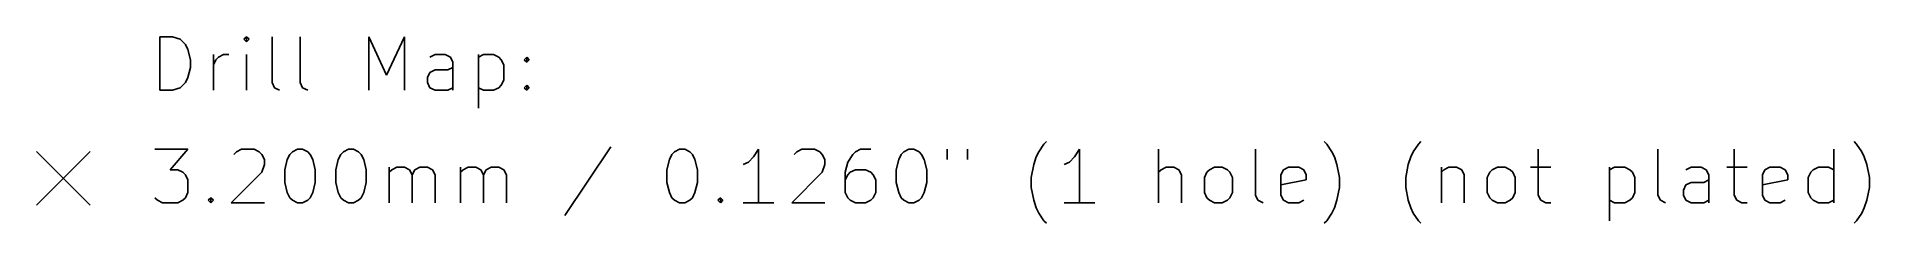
# Model space of a CAD drawing. Extents: x -2 to 147, y -67 to -1.
# Drawn here: x -2 to 66.5, y -8.1 to -1.1 of the extents above; entities outside this region: 2.
import ezdxf

# ---------------------------------------------------------------- set-up
doc = ezdxf.new("R2010")
doc.units = 0
doc.layers.add('BLACK', color=7, linetype='CONTINUOUS')

msp = doc.modelspace()

# ---------------------------------------------------------------- linework, layer by layer
at = {"layer": 'BLACK', "linetype": 'CONTINUOUS'}
for p, q in [((2.607768, -3.114838), (2.607768, -1.114838)), ((2.607768, -1.114838), (3.083958, -1.114838)), ((3.083958, -1.114838), (3.369673, -1.210076)), ((3.369673, -1.210076), (3.560149, -1.400552)), ((5.845863, -1.114838), (5.750625, -1.210076)), ((5.750625, -1.210076), (5.845863, -1.305314)), ((5.941101, -1.210076), (5.845863, -1.114838)), ((5.845863, -1.114838), (5.845863, -1.305314)), ((5.845863, -1.305314), (5.941101, -1.210076)), ((6.798244, -2.829123), (6.798244, -1.114838)), ((7.845863, -2.829123), (7.845863, -1.114838)), ((10.417292, -3.114838), (10.417292, -1.114838)), ((10.417292, -1.114838), (11.083959, -2.543409)), ((11.083959, -2.543409), (11.750625, -1.114838)), ((11.750625, -1.114838), (11.750625, -3.114838)), ((3.560149, -1.400552), (3.655387, -1.591028)), ((3.655387, -1.591028), (3.750625, -1.97198)), ((3.750625, -1.97198), (3.750625, -2.257695)), ((4.607768, -3.114838), (4.607768, -1.781504)), ((4.607768, -2.162457), (4.703006, -1.97198)), ((4.703006, -1.97198), (4.798244, -1.876742)), ((4.798244, -1.876742), (4.98872, -1.781504)), ((4.98872, -1.781504), (5.179197, -1.781504)), ((5.845863, -3.114838), (5.845863, -1.781504)), ((12.893482, -1.781504), (12.703006, -1.876742)), ((13.274435, -1.781504), (12.893482, -1.781504)), ((13.464911, -1.876742), (13.274435, -1.781504)), ((13.560149, -2.067219), (13.464911, -1.876742)), ((14.51253, -1.781504), (14.51253, -3.781504)), ((14.51253, -1.876742), (14.703006, -1.781504)), ((14.703006, -1.781504), (15.083959, -1.781504)), ((15.083959, -1.781504), (15.274435, -1.876742)), ((15.274435, -1.876742), (15.369673, -1.97198)), ((15.369673, -1.97198), (15.464911, -2.162457)), ((16.226816, -1.97198), (16.322054, -1.876742)), ((16.322054, -2.067219), (16.226816, -1.97198)), ((16.322054, -1.876742), (16.417292, -1.97198)), ((16.322054, -1.876742), (16.322054, -2.067219)), ((16.417292, -1.97198), (16.322054, -2.067219)), ((3.655387, -2.638647), (3.560149, -2.829123)), ((3.750625, -2.257695), (3.655387, -2.638647)), ((12.607768, -2.638647), (12.703006, -2.448171)), ((12.607768, -2.829123), (12.607768, -2.638647)), ((12.703006, -2.448171), (12.893482, -2.352933)), ((12.893482, -2.352933), (13.369673, -2.352933)), ((13.369673, -2.352933), (13.560149, -2.257695)), ((13.560149, -3.114838), (13.560149, -2.067219)), ((15.464911, -2.733885), (15.369673, -2.924361)), ((15.464911, -2.162457), (15.464911, -2.733885)), ((3.083958, -3.114838), (2.607768, -3.114838)), ((3.369673, -3.0196), (3.083958, -3.114838)), ((3.560149, -2.829123), (3.369673, -3.0196)), ((6.893482, -3.0196), (6.798244, -2.829123)), ((7.083958, -3.114838), (6.893482, -3.0196)), ((7.941101, -3.0196), (7.845863, -2.829123)), ((8.131577, -3.114838), (7.941101, -3.0196)), ((12.703006, -3.0196), (12.607768, -2.829123)), ((12.893482, -3.114838), (12.703006, -3.0196)), ((13.369673, -3.114838), (12.893482, -3.114838)), ((13.560149, -3.0196), (13.369673, -3.114838)), ((14.703006, -3.114838), (14.51253, -3.0196)), ((15.083959, -3.114838), (14.703006, -3.114838)), ((15.274435, -3.0196), (15.083959, -3.114838)), ((15.369673, -2.924361), (15.274435, -3.0196)), ((16.226816, -3.0196), (16.322054, -2.924361)), ((16.322054, -3.114838), (16.226816, -3.0196)), ((16.322054, -2.924361), (16.417292, -3.0196)), ((16.322054, -2.924361), (16.322054, -3.114838)), ((16.417292, -3.0196), (16.322054, -3.114838)), ((-2, -5.4), (0, -7.4)), ((0, -5.4), (-2, -7.4)), ((2.417292, -5.314838), (3.655387, -5.314838)), ((3.655387, -5.314838), (2.98872, -6.076742)), ((5.369673, -5.505314), (5.464911, -5.410076)), ((5.464911, -5.410076), (5.655387, -5.314838)), ((5.655387, -5.314838), (6.131578, -5.314838)), ((6.131578, -5.314838), (6.322054, -5.410076)), ((6.322054, -5.410076), (6.417292, -5.505314)), ((7.464911, -5.505314), (7.560149, -5.410076)), ((7.560149, -5.410076), (7.750625, -5.314838)), ((7.750625, -5.314838), (7.941102, -5.314838)), ((7.941102, -5.314838), (8.131578, -5.410076)), ((8.131578, -5.410076), (8.226816, -5.505314)), ((9.369673, -5.505314), (9.464911, -5.410076)), ((9.464911, -5.410076), (9.655387, -5.314838)), ((9.655387, -5.314838), (9.845864, -5.314838)), ((9.845864, -5.314838), (10.03634, -5.410076)), ((10.03634, -5.410076), (10.131578, -5.505314)), ((19.464912, -5.2196), (17.750627, -7.791028)), ((21.750627, -5.505314), (21.845865, -5.410076)), ((21.845865, -5.410076), (22.036341, -5.314838)), ((22.036341, -5.314838), (22.226818, -5.314838)), ((22.226818, -5.314838), (22.417294, -5.410076)), ((22.417294, -5.410076), (22.512532, -5.505314)), ((24.988722, -5.314838), (24.798246, -5.600552)), ((24.988722, -7.314838), (24.988722, -5.314838)), ((26.322056, -5.505314), (26.417294, -5.410076)), ((26.417294, -5.410076), (26.60777, -5.314838)), ((26.60777, -5.314838), (27.083961, -5.314838)), ((27.083961, -5.314838), (27.274437, -5.410076)), ((27.274437, -5.410076), (27.369675, -5.505314)), ((28.60777, -5.410076), (28.512532, -5.505314)), ((28.798246, -5.314838), (28.60777, -5.410076)), ((29.179199, -5.314838), (28.798246, -5.314838)), ((30.322056, -5.505314), (30.417294, -5.410076)), ((30.417294, -5.410076), (30.60777, -5.314838)), ((30.60777, -5.314838), (30.798247, -5.314838)), ((30.798247, -5.314838), (30.988723, -5.410076)), ((30.988723, -5.410076), (31.083961, -5.505314)), ((32.036342, -5.314838), (32.036342, -5.69579)), ((32.798247, -5.314838), (32.798247, -5.69579)), ((35.369676, -5.600552), (35.464914, -5.410076)), ((35.464914, -5.410076), (35.65539, -5.124361)), ((35.65539, -5.124361), (35.750629, -5.029123)), ((36.988723, -5.314838), (36.798247, -5.600552)), ((36.988723, -7.314838), (36.988723, -5.314838)), ((39.941105, -7.314838), (39.941105, -5.314838)), ((43.560153, -7.029123), (43.560153, -5.314838)), ((46.22682, -5.124361), (46.131582, -5.029123)), ((46.417296, -5.410076), (46.22682, -5.124361)), ((46.512534, -5.600552), (46.417296, -5.410076)), ((49.369677, -5.600552), (49.464915, -5.410076)), ((49.464915, -5.410076), (49.655391, -5.124361)), ((49.655391, -5.124361), (49.75063, -5.029123)), ((54.131582, -5.314838), (54.131582, -7.029123)), ((58.607773, -7.029123), (58.607773, -5.314838)), ((61.464916, -5.314838), (61.464916, -7.029123)), ((65.179202, -7.314838), (65.179202, -5.314838)), ((66.036345, -5.124361), (65.941107, -5.029123)), ((66.226821, -5.410076), (66.036345, -5.124361)), ((66.322059, -5.600552), (66.226821, -5.410076)), ((2.98872, -6.076742), (3.274435, -6.076742)), ((3.274435, -6.076742), (3.464911, -6.17198)), ((6.417292, -5.505314), (6.51253, -5.69579)), ((6.51253, -5.886266), (6.417292, -6.17198)), ((6.51253, -5.69579), (6.51253, -5.886266)), ((7.274435, -6.076742), (7.369673, -5.69579)), ((7.274435, -6.552933), (7.274435, -6.076742)), ((7.369673, -5.69579), (7.464911, -5.505314)), ((8.226816, -5.505314), (8.322054, -5.69579)), ((8.322054, -5.69579), (8.417292, -6.076742)), ((8.417292, -6.076742), (8.417292, -6.552933)), ((9.179197, -6.076742), (9.274435, -5.69579)), ((9.179197, -6.552933), (9.179197, -6.076742)), ((9.274435, -5.69579), (9.369673, -5.505314)), ((10.131578, -5.505314), (10.226816, -5.69579)), ((10.226816, -5.69579), (10.322054, -6.076742)), ((10.322054, -6.076742), (10.322054, -6.552933)), ((11.179197, -7.314838), (11.179197, -5.981504)), ((11.179197, -6.17198), (11.274435, -6.076742)), ((11.274435, -6.076742), (11.464911, -5.981504)), ((11.464911, -5.981504), (11.750626, -5.981504)), ((11.750626, -5.981504), (11.941102, -6.076742)), ((11.941102, -6.076742), (12.03634, -6.267219)), ((12.03634, -6.267219), (12.131578, -6.076742)), ((12.131578, -6.076742), (12.322054, -5.981504)), ((12.322054, -5.981504), (12.607768, -5.981504)), ((12.607768, -5.981504), (12.798245, -6.076742)), ((12.798245, -6.076742), (12.893483, -6.267219)), ((13.845864, -7.314838), (13.845864, -5.981504)), ((13.845864, -6.17198), (13.941102, -6.076742)), ((13.941102, -6.076742), (14.131578, -5.981504)), ((14.131578, -5.981504), (14.417293, -5.981504)), ((14.417293, -5.981504), (14.607769, -6.076742)), ((14.607769, -6.076742), (14.703007, -6.267219)), ((14.703007, -6.267219), (14.798245, -6.076742)), ((14.798245, -6.076742), (14.988721, -5.981504)), ((14.988721, -5.981504), (15.274435, -5.981504)), ((15.274435, -5.981504), (15.464912, -6.076742)), ((15.464912, -6.076742), (15.56015, -6.267219)), ((21.560151, -6.076742), (21.655389, -5.69579)), ((21.560151, -6.552933), (21.560151, -6.076742)), ((21.655389, -5.69579), (21.750627, -5.505314)), ((22.512532, -5.505314), (22.60777, -5.69579)), ((22.60777, -5.69579), (22.703008, -6.076742)), ((22.703008, -6.076742), (22.703008, -6.552933)), ((24.60777, -5.791028), (24.417294, -5.886266)), ((24.798246, -5.600552), (24.60777, -5.791028)), ((27.369675, -5.505314), (27.464913, -5.69579)), ((27.464913, -5.886266), (27.369675, -6.17198)), ((27.464913, -5.69579), (27.464913, -5.886266)), ((28.322056, -5.791028), (28.226818, -6.17198)), ((28.512532, -5.505314), (28.322056, -5.791028)), ((28.60777, -6.076742), (28.417294, -6.17198)), ((28.988723, -6.076742), (28.60777, -6.076742)), ((29.179199, -6.17198), (28.988723, -6.076742)), ((30.13158, -6.076742), (30.226818, -5.69579)), ((30.13158, -6.552933), (30.13158, -6.076742)), ((30.226818, -5.69579), (30.322056, -5.505314)), ((31.083961, -5.505314), (31.179199, -5.69579)), ((31.179199, -5.69579), (31.274437, -6.076742)), ((31.274437, -6.076742), (31.274437, -6.552933)), ((35.1792, -6.362457), (35.274438, -5.886266)), ((35.274438, -5.886266), (35.369676, -5.600552)), ((36.607771, -5.791028), (36.417295, -5.886266)), ((36.798247, -5.600552), (36.607771, -5.791028)), ((40.036343, -6.076742), (39.941105, -6.17198)), ((40.226819, -5.981504), (40.036343, -6.076742)), ((40.512534, -5.981504), (40.226819, -5.981504)), ((40.70301, -6.076742), (40.512534, -5.981504)), ((40.798248, -6.267219), (40.70301, -6.076742)), ((41.750629, -6.17198), (41.845867, -6.076742)), ((41.845867, -6.076742), (42.036343, -5.981504)), ((42.036343, -5.981504), (42.322058, -5.981504)), ((42.322058, -5.981504), (42.512534, -6.076742)), ((42.512534, -6.076742), (42.607772, -6.17198)), ((44.512534, -6.267219), (44.607772, -6.076742)), ((44.607772, -6.076742), (44.798248, -5.981504)), ((44.798248, -5.981504), (45.179201, -5.981504)), ((45.179201, -5.981504), (45.369677, -6.076742)), ((45.369677, -6.076742), (45.464915, -6.267219)), ((46.607772, -5.886266), (46.512534, -5.600552)), ((46.70301, -6.362457), (46.607772, -5.886266)), ((49.179201, -6.362457), (49.274439, -5.886266)), ((49.274439, -5.886266), (49.369677, -5.600552)), ((50.512534, -5.981504), (50.512534, -7.314838)), ((50.512534, -6.17198), (50.607772, -6.076742)), ((50.607772, -6.076742), (50.798248, -5.981504)), ((50.798248, -5.981504), (51.083963, -5.981504)), ((51.083963, -5.981504), (51.274439, -6.076742)), ((51.274439, -6.076742), (51.369677, -6.267219)), ((52.322058, -6.17198), (52.417296, -6.076742)), ((52.417296, -6.076742), (52.607772, -5.981504)), ((52.607772, -5.981504), (52.893487, -5.981504)), ((52.893487, -5.981504), (53.083963, -6.076742)), ((53.083963, -6.076742), (53.179201, -6.17198)), ((53.845868, -5.981504), (54.607772, -5.981504)), ((56.798249, -5.981504), (56.798249, -7.981504)), ((56.798249, -6.076742), (56.988725, -5.981504)), ((56.988725, -5.981504), (57.369678, -5.981504)), ((57.369678, -5.981504), (57.560154, -6.076742)), ((57.560154, -6.076742), (57.655392, -6.17198)), ((59.845868, -5.981504), (59.655392, -6.076742)), ((60.226821, -5.981504), (59.845868, -5.981504)), ((60.417297, -6.076742), (60.226821, -5.981504)), ((60.512535, -6.267219), (60.417297, -6.076742)), ((61.179202, -5.981504), (61.941106, -5.981504)), ((62.512535, -6.267219), (62.607773, -6.076742)), ((62.607773, -6.076742), (62.798249, -5.981504)), ((62.798249, -5.981504), (63.179202, -5.981504)), ((63.179202, -5.981504), (63.369678, -6.076742)), ((63.369678, -6.076742), (63.464916, -6.267219)), ((64.322059, -6.17198), (64.417297, -6.076742)), ((64.417297, -6.076742), (64.607773, -5.981504)), ((64.607773, -5.981504), (64.988726, -5.981504)), ((64.988726, -5.981504), (65.179202, -6.076742)), ((66.417297, -5.886266), (66.322059, -5.600552)), ((66.512535, -6.362457), (66.417297, -5.886266)), ((3.464911, -6.17198), (3.560149, -6.267219)), ((3.560149, -6.267219), (3.655387, -6.457695)), ((3.655387, -6.457695), (3.655387, -6.933885)), ((6.417292, -6.17198), (5.274435, -7.314838)), ((7.369673, -6.933885), (7.274435, -6.552933)), ((8.417292, -6.552933), (8.322054, -6.933885)), ((9.274435, -6.933885), (9.179197, -6.552933)), ((10.322054, -6.552933), (10.226816, -6.933885)), ((12.03634, -6.267219), (12.03634, -7.314838)), ((12.893483, -6.267219), (12.893483, -7.314838)), ((14.703007, -6.267219), (14.703007, -7.314838)), ((15.56015, -6.267219), (15.56015, -7.314838)), ((21.655389, -6.933885), (21.560151, -6.552933)), ((22.703008, -6.552933), (22.60777, -6.933885)), ((27.369675, -6.17198), (26.226818, -7.314838)), ((28.226818, -6.17198), (28.226818, -6.933885)), ((28.322056, -6.267219), (28.226818, -6.457695)), ((28.417294, -6.17198), (28.322056, -6.267219)), ((29.274437, -6.267219), (29.179199, -6.17198)), ((29.369675, -6.457695), (29.274437, -6.267219)), ((29.369675, -6.933885), (29.369675, -6.457695)), ((30.226818, -6.933885), (30.13158, -6.552933)), ((31.274437, -6.552933), (31.179199, -6.933885)), ((35.1792, -6.743409), (35.1792, -6.362457)), ((35.274438, -7.2196), (35.1792, -6.743409)), ((40.798248, -7.314838), (40.798248, -6.267219)), ((41.655391, -6.362457), (41.750629, -6.17198)), ((41.655391, -6.933885), (41.655391, -6.362457)), ((42.607772, -6.17198), (42.70301, -6.362457)), ((42.70301, -6.362457), (42.70301, -6.933885)), ((44.512534, -7.029123), (44.512534, -6.267219)), ((45.464915, -6.457695), (44.512534, -6.648171)), ((45.464915, -6.267219), (45.464915, -6.457695)), ((46.607772, -7.2196), (46.70301, -6.743409)), ((46.70301, -6.743409), (46.70301, -6.362457)), ((49.179201, -6.743409), (49.179201, -6.362457)), ((49.274439, -7.2196), (49.179201, -6.743409)), ((51.369677, -6.267219), (51.369677, -7.314838)), ((52.22682, -6.362457), (52.322058, -6.17198)), ((52.22682, -6.933885), (52.22682, -6.362457)), ((53.179201, -6.17198), (53.274439, -6.362457)), ((53.274439, -6.362457), (53.274439, -6.933885)), ((57.655392, -6.17198), (57.75063, -6.362457)), ((57.75063, -6.362457), (57.75063, -6.933885)), ((59.560154, -6.838647), (59.655392, -6.648171)), ((59.560154, -7.029123), (59.560154, -6.838647)), ((59.655392, -6.648171), (59.845868, -6.552933)), ((59.845868, -6.552933), (60.322059, -6.552933)), ((60.322059, -6.552933), (60.512535, -6.457695)), ((60.512535, -7.314838), (60.512535, -6.267219)), ((62.512535, -7.029123), (62.512535, -6.267219)), ((63.464916, -6.457695), (62.512535, -6.648171)), ((63.464916, -6.267219), (63.464916, -6.457695)), ((64.226821, -6.362457), (64.322059, -6.17198)), ((64.226821, -6.933885), (64.226821, -6.362457)), ((66.417297, -7.2196), (66.512535, -6.743409)), ((66.512535, -6.743409), (66.512535, -6.362457)), ((2.51253, -7.2196), (2.417292, -7.124361)), ((2.703006, -7.314838), (2.51253, -7.2196)), ((3.274435, -7.314838), (2.703006, -7.314838)), ((3.464911, -7.2196), (3.274435, -7.314838)), ((3.560149, -7.124361), (3.464911, -7.2196)), ((3.655387, -6.933885), (3.560149, -7.124361)), ((4.417292, -7.2196), (4.51253, -7.124361)), ((4.51253, -7.314838), (4.417292, -7.2196)), ((4.51253, -7.124361), (4.607768, -7.2196)), ((4.51253, -7.124361), (4.51253, -7.314838)), ((4.607768, -7.2196), (4.51253, -7.314838)), ((5.274435, -7.314838), (6.51253, -7.314838)), ((7.464911, -7.124361), (7.369673, -6.933885)), ((7.560149, -7.2196), (7.464911, -7.124361)), ((7.750625, -7.314838), (7.560149, -7.2196)), ((7.941102, -7.314838), (7.750625, -7.314838)), ((8.131578, -7.2196), (7.941102, -7.314838)), ((8.226816, -7.124361), (8.131578, -7.2196)), ((8.322054, -6.933885), (8.226816, -7.124361)), ((9.369673, -7.124361), (9.274435, -6.933885)), ((9.464911, -7.2196), (9.369673, -7.124361)), ((9.655387, -7.314838), (9.464911, -7.2196)), ((9.845864, -7.314838), (9.655387, -7.314838)), ((10.03634, -7.2196), (9.845864, -7.314838)), ((10.131578, -7.124361), (10.03634, -7.2196)), ((10.226816, -6.933885), (10.131578, -7.124361)), ((21.750627, -7.124361), (21.655389, -6.933885)), ((21.845865, -7.2196), (21.750627, -7.124361)), ((22.036341, -7.314838), (21.845865, -7.2196)), ((22.226818, -7.314838), (22.036341, -7.314838)), ((22.417294, -7.2196), (22.226818, -7.314838)), ((22.512532, -7.124361), (22.417294, -7.2196)), ((22.60777, -6.933885), (22.512532, -7.124361)), ((23.464913, -7.2196), (23.560151, -7.124361)), ((23.560151, -7.314838), (23.464913, -7.2196)), ((23.560151, -7.124361), (23.655389, -7.2196)), ((23.560151, -7.124361), (23.560151, -7.314838)), ((23.655389, -7.2196), (23.560151, -7.314838)), ((25.560151, -7.314838), (24.417294, -7.314838)), ((26.226818, -7.314838), (27.464913, -7.314838)), ((28.226818, -6.933885), (28.322056, -7.124361)), ((28.322056, -7.124361), (28.417294, -7.2196)), ((28.417294, -7.2196), (28.60777, -7.314838)), ((28.60777, -7.314838), (28.988723, -7.314838)), ((28.988723, -7.314838), (29.179199, -7.2196)), ((29.179199, -7.2196), (29.274437, -7.124361)), ((29.274437, -7.124361), (29.369675, -6.933885)), ((30.322056, -7.124361), (30.226818, -6.933885)), ((30.417294, -7.2196), (30.322056, -7.124361)), ((30.60777, -7.314838), (30.417294, -7.2196)), ((30.798247, -7.314838), (30.60777, -7.314838)), ((30.988723, -7.2196), (30.798247, -7.314838)), ((31.083961, -7.124361), (30.988723, -7.2196)), ((31.179199, -6.933885), (31.083961, -7.124361)), ((35.369676, -7.505314), (35.274438, -7.2196)), ((35.464914, -7.69579), (35.369676, -7.505314)), ((37.560152, -7.314838), (36.417295, -7.314838)), ((41.750629, -7.124361), (41.655391, -6.933885)), ((41.845867, -7.2196), (41.750629, -7.124361)), ((42.036343, -7.314838), (41.845867, -7.2196)), ((42.322058, -7.314838), (42.036343, -7.314838)), ((42.512534, -7.2196), (42.322058, -7.314838)), ((42.607772, -7.124361), (42.512534, -7.2196)), ((42.70301, -6.933885), (42.607772, -7.124361)), ((43.655391, -7.2196), (43.560153, -7.029123)), ((43.845867, -7.314838), (43.655391, -7.2196)), ((44.607772, -7.2196), (44.512534, -7.029123)), ((44.798248, -7.314838), (44.607772, -7.2196)), ((45.179201, -7.314838), (44.798248, -7.314838)), ((45.369677, -7.2196), (45.179201, -7.314838)), ((46.417296, -7.69579), (46.512534, -7.505314)), ((46.512534, -7.505314), (46.607772, -7.2196)), ((49.369677, -7.505314), (49.274439, -7.2196)), ((49.464915, -7.69579), (49.369677, -7.505314)), ((52.322058, -7.124361), (52.22682, -6.933885)), ((52.417296, -7.2196), (52.322058, -7.124361)), ((52.607772, -7.314838), (52.417296, -7.2196)), ((52.893487, -7.314838), (52.607772, -7.314838)), ((53.083963, -7.2196), (52.893487, -7.314838)), ((53.179201, -7.124361), (53.083963, -7.2196)), ((53.274439, -6.933885), (53.179201, -7.124361)), ((54.131582, -7.029123), (54.22682, -7.2196)), ((54.22682, -7.2196), (54.417296, -7.314838)), ((54.417296, -7.314838), (54.607772, -7.314838)), ((56.988725, -7.314838), (56.798249, -7.2196)), ((57.369678, -7.314838), (56.988725, -7.314838)), ((57.560154, -7.2196), (57.369678, -7.314838)), ((57.655392, -7.124361), (57.560154, -7.2196)), ((57.75063, -6.933885), (57.655392, -7.124361)), ((58.703011, -7.2196), (58.607773, -7.029123)), ((58.893487, -7.314838), (58.703011, -7.2196)), ((59.655392, -7.2196), (59.560154, -7.029123)), ((59.845868, -7.314838), (59.655392, -7.2196)), ((60.322059, -7.314838), (59.845868, -7.314838)), ((60.512535, -7.2196), (60.322059, -7.314838)), ((61.464916, -7.029123), (61.560154, -7.2196)), ((61.560154, -7.2196), (61.75063, -7.314838)), ((61.75063, -7.314838), (61.941106, -7.314838)), ((62.607773, -7.2196), (62.512535, -7.029123)), ((62.798249, -7.314838), (62.607773, -7.2196)), ((63.179202, -7.314838), (62.798249, -7.314838)), ((63.369678, -7.2196), (63.179202, -7.314838)), ((64.322059, -7.124361), (64.226821, -6.933885)), ((64.417297, -7.2196), (64.322059, -7.124361)), ((64.607773, -7.314838), (64.417297, -7.2196)), ((64.988726, -7.314838), (64.607773, -7.314838)), ((65.179202, -7.2196), (64.988726, -7.314838)), ((66.226821, -7.69579), (66.322059, -7.505314)), ((66.322059, -7.505314), (66.417297, -7.2196)), ((35.65539, -7.981504), (35.464914, -7.69579)), ((35.750629, -8.076742), (35.65539, -7.981504)), ((46.131582, -8.076742), (46.22682, -7.981504)), ((46.22682, -7.981504), (46.417296, -7.69579)), ((49.655391, -7.981504), (49.464915, -7.69579)), ((49.75063, -8.076742), (49.655391, -7.981504)), ((65.941107, -8.076742), (66.036345, -7.981504)), ((66.036345, -7.981504), (66.226821, -7.69579)), ((143.434, -63.932), (146.634, -67.132)), ((146.634, -63.932), (143.434, -67.132))]:
    msp.add_line(p, q, dxfattribs=at)

doc.saveas('drawing.dxf')
